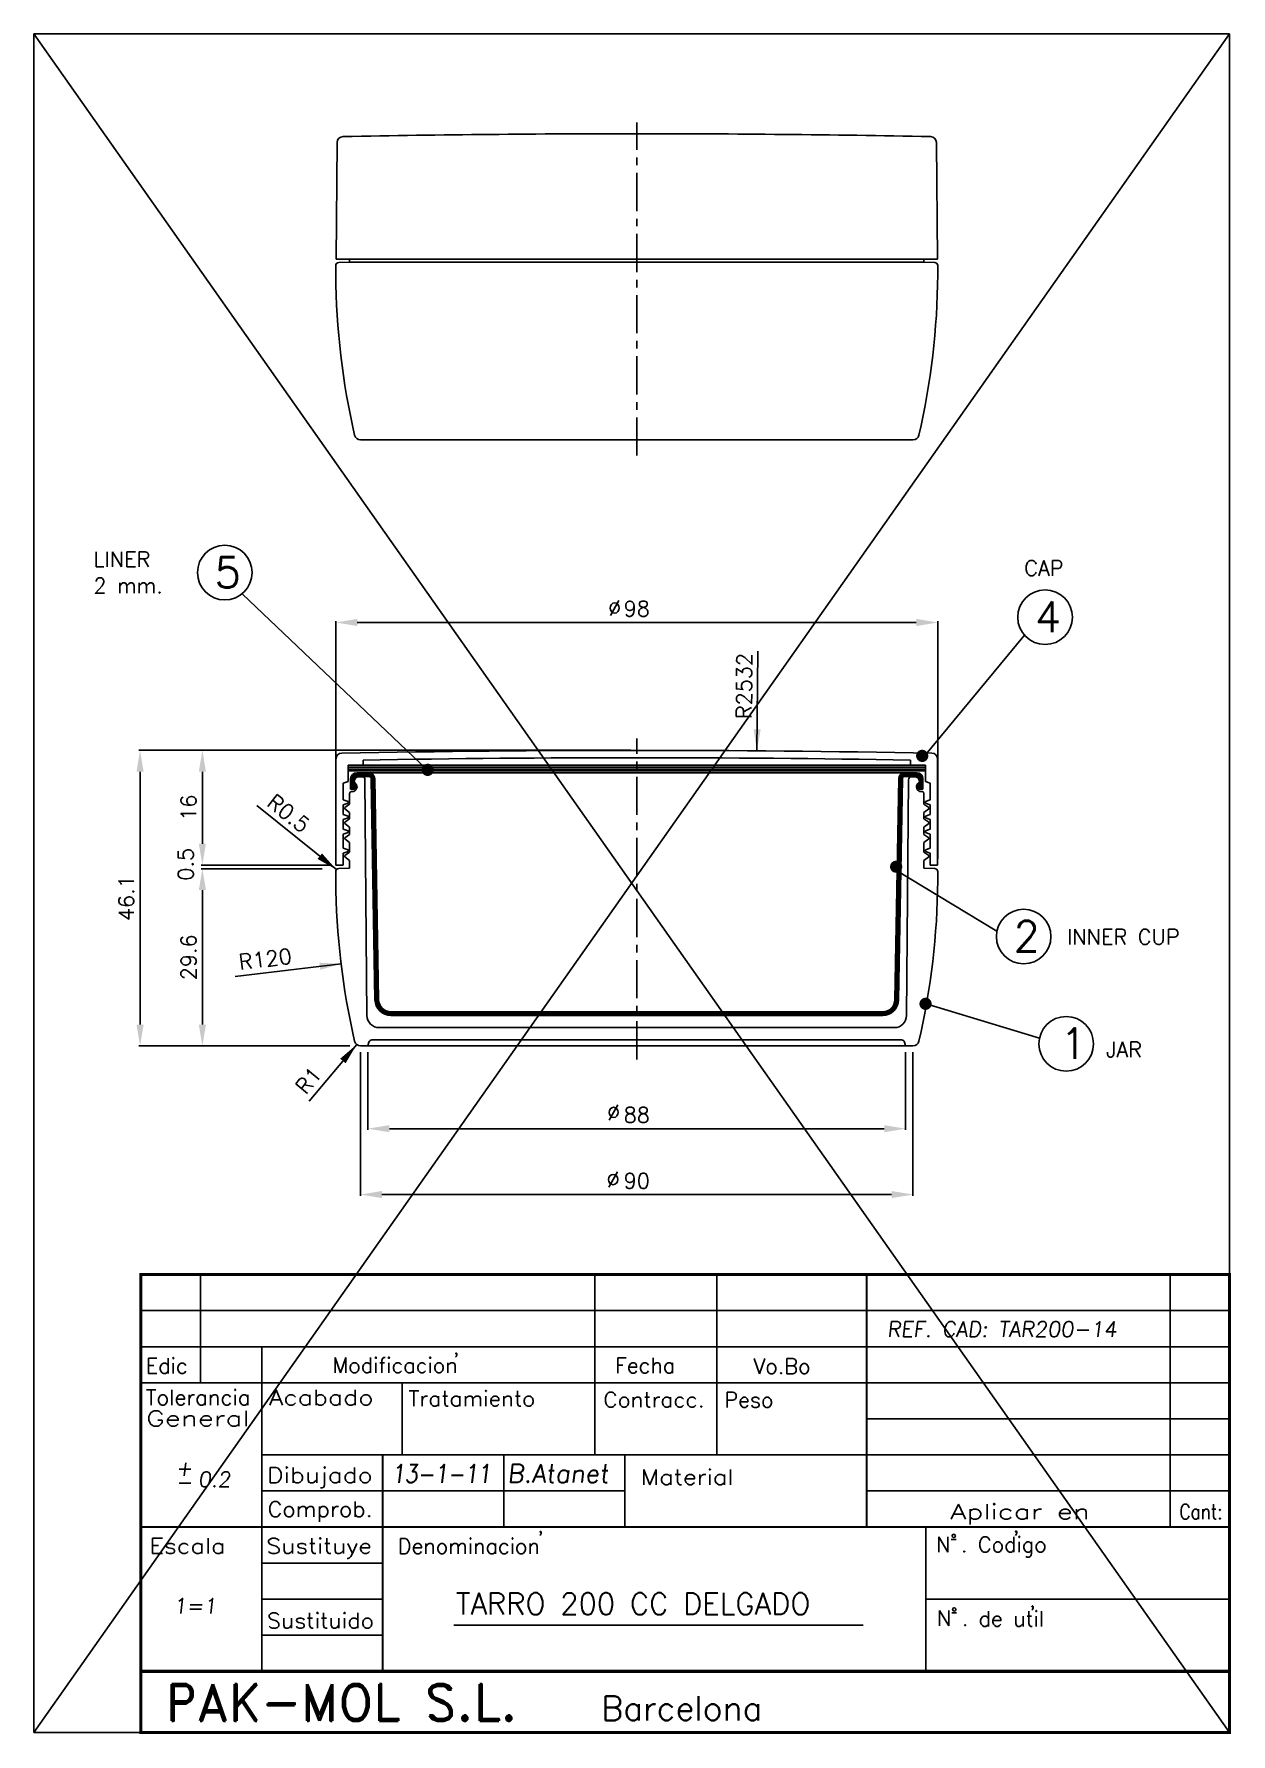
# Model space of a CAD drawing. Extents: x 321 to 964, y 983 to 1560.
# Drawn here: x 321.3 to 517.2, y 1281.6 to 1559.6 of the extents above; entities that cross this region are included whole.
import ezdxf
from ezdxf.enums import TextEntityAlignment as Align

# ---------------------------------------------------------------- set-up
doc = ezdxf.new("R2010")
doc.units = 0
doc.header["$LTSCALE"] = 5
doc.header["$MEASUREMENT"] = 0
doc.linetypes.add('CENTRO', pattern=[2, 1.25, -0.25, 0.25, -0.25])
doc.linetypes.add('CONTINUA', pattern=[0])
doc.layers.get('0').update_dxf_attribs({"linetype": 'CONTINUA'})
doc.layers.get('DEFPOINTS').update_dxf_attribs({"linetype": 'CONTINUA'})
for name, color, linetype in [('1', 7, 'CONTINUOUS'), ('2', 1, 'CONTINUA'), ('COTAS', 7, 'CONTINUA')]:
    doc.layers.add(name, color=color, linetype=linetype)
doc.styles.add('25', font='simplex.shx', dxfattribs={"height": 2.5})
doc.styles.add('4', font='ROMANS', dxfattribs={"oblique": 7, "height": 4})
doc.styles.add('ROMAND', font='romand', dxfattribs={"height": 4})
doc.styles.add('ROMANS', font='romans', dxfattribs={"oblique": 7, "height": 2.5})
doc.dimstyles.get("Standard").update_dxf_attribs({"dimtxt": 0.18, "dimasz": 0.18, "dimexe": 0.18, "dimexo": 0.0625, "dimgap": 0.09, "dimtad": 0, "dimtih": 1, "dimtoh": 1, "dimdec": 4, "dimzin": 0, "dimtxsty": 'STANDARD', "dimcen": 0.09, "dimazin": 3, "dimtfac": 1, "dimtdec": 4, "dimtofl": 0, "dimtmove": 0, "dimatfit": 3, "dimtolj": 1, "dimtzin": 0})

# ---------------------------------------------------------------- blocks, each defined once
blk = doc.blocks.new('*D70')
at = {"color": 0, "linetype": 'BYBLOCK'}
for p, q in [((598.05, 1424.69), (598.05, 1463.57)), ((601.55, 1463.37), (693.05, 1463.37)), ((696.55, 1424.69), (696.55, 1463.57))]:
    blk.add_line(p, q, dxfattribs=at)
for points in [[(601.55, 1463.96), (601.55, 1462.79), (598.05, 1463.37)], [(693.05, 1463.96), (693.05, 1462.79), (696.55, 1463.37)]]:
    blk.add_solid(points, dxfattribs=at)
at = {"layer": 'DEFPOINTS', "color": 0, "linetype": 'BYBLOCK'}
for p in [(696.55, 1463.37), (598.05, 1423.69), (696.55, 1423.69)]:
    blk.add_point(p, dxfattribs=at)
at = {"color": 0, "linetype": 'BYBLOCK', "insert": (647.3, 1465.62), "char_height": 2.5, "attachment_point": 5, "style": '25'}
blk.add_mtext('\\A1;98', dxfattribs=at)
blk = doc.blocks.new('*D68')
at = {"color": 0, "linetype": 'BYBLOCK'}
for p, q in [((418.96, 1442.46), (348.65, 1442.46)), ((348.85, 1438.96), (348.85, 1427.19)), ((369.71, 1423.69), (348.65, 1423.69))]:
    blk.add_line(p, q, dxfattribs=at)
for points in [[(348.27, 1438.96), (349.44, 1438.96), (348.85, 1442.46)], [(348.27, 1427.19), (349.44, 1427.19), (348.85, 1423.69)]]:
    blk.add_solid(points, dxfattribs=at)
at = {"layer": 'DEFPOINTS', "color": 0, "linetype": 'BYBLOCK'}
for p in [(419.96, 1442.46), (348.85, 1423.69), (370.71, 1423.69)]:
    blk.add_point(p, dxfattribs=at)
at = {"color": 0, "linetype": 'BYBLOCK', "insert": (346.6, 1433.08), "char_height": 2.5, "attachment_point": 5, "rotation": 90, "style": '25'}
blk.add_mtext('\\A1;16', dxfattribs=at)
blk = doc.blocks.new('*D67')
at = {"color": 0, "linetype": 'BYBLOCK'}
for p, q in [((603.3, 1393.1), (603.3, 1380.37)), ((691.3, 1393.1), (691.3, 1380.37)), ((606.8, 1380.57), (687.8, 1380.57))]:
    blk.add_line(p, q, dxfattribs=at)
for points in [[(606.8, 1381.15), (606.8, 1379.99), (603.3, 1380.57)], [(687.8, 1381.15), (687.8, 1379.99), (691.3, 1380.57)]]:
    blk.add_solid(points, dxfattribs=at)
at = {"layer": 'DEFPOINTS', "color": 0, "linetype": 'BYBLOCK'}
for p in [(603.3, 1394.1), (691.3, 1394.1), (691.3, 1380.57)]:
    blk.add_point(p, dxfattribs=at)
at = {"color": 0, "linetype": 'BYBLOCK', "insert": (647.3, 1382.82), "char_height": 2.5, "attachment_point": 5, "style": '25'}
blk.add_mtext('\\A1;88', dxfattribs=at)
blk = doc.blocks.new('*D66')
at = {"color": 0, "linetype": 'BYBLOCK'}
for p, q in [((368.45, 1423.1), (348.65, 1423.1)), ((348.85, 1419.6), (348.85, 1397.6)), ((369.7, 1394.1), (348.65, 1394.1))]:
    blk.add_line(p, q, dxfattribs=at)
for points in [[(348.27, 1419.6), (349.44, 1419.6), (348.85, 1423.1)], [(348.27, 1397.6), (349.44, 1397.6), (348.85, 1394.1)]]:
    blk.add_solid(points, dxfattribs=at)
at = {"layer": 'DEFPOINTS', "color": 0, "linetype": 'BYBLOCK'}
for p in [(369.45, 1423.1), (348.85, 1394.1), (370.7, 1394.1)]:
    blk.add_point(p, dxfattribs=at)
at = {"color": 0, "linetype": 'BYBLOCK', "insert": (346.6, 1408.6), "char_height": 2.5, "attachment_point": 5, "rotation": 90, "style": '25'}
blk.add_mtext('\\A1;29.6', dxfattribs=at)
blk = doc.blocks.new('*D69')
at = {"color": 0, "linetype": 'BYBLOCK'}
for p, q in [((353.03, 1442.46), (338.45, 1442.46)), ((338.65, 1438.96), (338.65, 1397.6)), ((353.03, 1394.1), (338.45, 1394.1))]:
    blk.add_line(p, q, dxfattribs=at)
for points in [[(338.07, 1438.96), (339.24, 1438.96), (338.65, 1442.46)], [(338.07, 1397.6), (339.24, 1397.6), (338.65, 1394.1)]]:
    blk.add_solid(points, dxfattribs=at)
at = {"layer": 'DEFPOINTS', "color": 0, "linetype": 'BYBLOCK'}
for p in [(354.03, 1442.46), (338.65, 1394.1), (354.03, 1394.1)]:
    blk.add_point(p, dxfattribs=at)
at = {"color": 0, "linetype": 'BYBLOCK', "insert": (336.4, 1418.28), "char_height": 2.5, "attachment_point": 5, "rotation": 90, "style": '25'}
blk.add_mtext('\\A1;46.1', dxfattribs=at)
blk = doc.blocks.new('*D71')
at = {"color": 0, "linetype": 'BYBLOCK'}
for p, q in [((374.75, 1393.1), (374.75, 1369.59)), ((465.16, 1393.1), (465.16, 1369.59)), ((378.25, 1369.79), (461.66, 1369.79))]:
    blk.add_line(p, q, dxfattribs=at)
for points in [[(378.25, 1370.38), (378.25, 1369.21), (374.75, 1369.79)], [(461.66, 1370.38), (461.66, 1369.21), (465.16, 1369.79)]]:
    blk.add_solid(points, dxfattribs=at)
at = {"layer": 'DEFPOINTS', "color": 0, "linetype": 'BYBLOCK'}
for p in [(374.75, 1394.1), (465.16, 1394.1), (465.16, 1369.79)]:
    blk.add_point(p, dxfattribs=at)
at = {"color": 0, "linetype": 'BYBLOCK', "insert": (419.96, 1372.04), "char_height": 2.5, "attachment_point": 5, "style": '25'}
blk.add_mtext('\\A1;90', dxfattribs=at)
blk = doc.blocks.new('*D72')
at = {"color": 0, "linetype": 'BYBLOCK'}
blk.add_line((366.33, 1385.06), (374.11, 1394.33), dxfattribs=at)
blk.add_solid([(371.41, 1392.02), (372.3, 1391.27), (374.11, 1394.33)], dxfattribs=at)
at = {"layer": 'DEFPOINTS', "color": 0, "linetype": 'BYBLOCK'}
for p in [(374.11, 1394.33), (374.75, 1395.1)]:
    blk.add_point(p, dxfattribs=at)
at = {"color": 0, "linetype": 'BYBLOCK', "insert": (366.24, 1388.46), "char_height": 2.5, "attachment_point": 5, "rotation": 50.0004, "style": '25'}
blk.add_mtext('\\A1;R1', dxfattribs=at)
blk = doc.blocks.new('*D73')
at = {"color": 0, "linetype": 'BYBLOCK'}
blk.add_line((357.76, 1433.45), (370.79, 1422.95), dxfattribs=at)
blk.add_solid([(368.43, 1425.6), (367.7, 1424.69), (370.79, 1422.95)], dxfattribs=at)
at = {"layer": 'DEFPOINTS', "color": 0, "linetype": 'BYBLOCK'}
for p in [(370.79, 1422.95), (371.18, 1422.64)]:
    blk.add_point(p, dxfattribs=at)
at = {"color": 0, "linetype": 'BYBLOCK', "insert": (362.96, 1432.15), "char_height": 2.5, "attachment_point": 5, "rotation": 321.1373, "style": '25'}
blk.add_mtext('\\A1;R0.5', dxfattribs=at)
blk = doc.blocks.new('*D74')
at = {"color": 0, "linetype": 'BYBLOCK'}
blk.add_line((354.23, 1405.46), (371.55, 1407.55), dxfattribs=at)
blk.add_solid([(368.01, 1407.71), (368.15, 1406.55), (371.55, 1407.55)], dxfattribs=at)
at = {"layer": 'DEFPOINTS', "color": 0, "linetype": 'BYBLOCK'}
for p in [(490.69, 1421.89), (371.55, 1407.55)]:
    blk.add_point(p, dxfattribs=at)
at = {"color": 0, "linetype": 'BYBLOCK', "insert": (359.15, 1408.32), "char_height": 2.5, "attachment_point": 5, "rotation": 6.8646, "style": '25'}
blk.add_mtext('\\A1;R120', dxfattribs=at)

msp = doc.modelspace()

# ---------------------------------------------------------------- linework, layer by layer
at = {"color": 7}
for p, q in [((321.28785, 1559.63686), (516.97361, 1559.63686)), ((321.28785, 1559.63686), (321.28785, 1281.80183)), ((516.97361, 1559.63686), (516.97361, 1281.80183)), ((348.54745, 1356.70183), (348.54745, 1339.00183)), ((413.07361, 1356.70183), (413.07361, 1327.20183)), ((433.07361, 1356.70183), (433.07361, 1339.00183)), ((507.27361, 1356.70183), (507.27361, 1315.40183)), ((516.97361, 1350.80183), (338.77361, 1350.80183)), ((338.77361, 1350.80183), (338.77361, 1281.80183)), ((457.57361, 1350.80183), (457.57361, 1315.40183)), ((516.97361, 1350.80183), (516.97361, 1282.80183)), ((516.97361, 1344.90183), (338.77361, 1344.90183)), ((358.57361, 1344.90183), (358.57361, 1291.80183)), ((516.97361, 1339.00183), (338.77361, 1339.00183)), ((381.57361, 1339.00183), (381.57361, 1327.20183)), ((433.07361, 1339.00183), (433.07361, 1327.20183)), ((516.97361, 1333.10183), (457.57361, 1333.10183)), ((516.97361, 1327.20183), (358.57361, 1327.20183)), ((378.37361, 1327.20183), (378.37361, 1291.80183)), ((398.17361, 1327.20183), (398.17361, 1315.40183)), ((417.97361, 1327.20183), (417.97361, 1315.40183)), ((417.97361, 1321.30183), (358.57361, 1321.30183)), ((516.97361, 1321.30183), (457.57361, 1321.30183)), ((516.97361, 1315.40183), (338.77361, 1315.40183)), ((467.27361, 1315.40183), (467.27361, 1291.80183)), ((378.37361, 1309.50183), (358.57361, 1309.50183)), ((378.37361, 1303.60183), (358.57361, 1303.60183)), ((516.97361, 1303.60183), (467.27361, 1303.60183)), ((378.37361, 1297.70183), (358.57361, 1297.70183)), ((516.97361, 1291.80183), (338.77361, 1291.80183)), ((516.97361, 1281.80183), (321.28785, 1281.80183)), ((516.97361, 1281.80183), (338.77361, 1281.80183))]:
    msp.add_line(p, q, dxfattribs=at)
at = {"color": 1}
for p, q in [((516.97361, 1559.63686), (321.28785, 1281.80183)), ((321.28785, 1559.63686), (516.97361, 1281.80183)), ((371.16966, 1522.26695), (372.95556, 1522.31097)), ((372.95556, 1522.31097), (419.95556, 1522.31097)), ((466.95556, 1522.31097), (419.95556, 1522.31097)), ((468.74147, 1522.26695), (466.95556, 1522.31097)), ((419.95556, 1493.2245), (374.74813, 1493.2245)), ((419.95556, 1493.2245), (465.163, 1493.2245)), ((374.95556, 1438.14482), (374.2849, 1438.14482)), ((464.95556, 1438.14482), (465.62623, 1438.14482)), ((371.16966, 1423.13811), (372.95556, 1423.18213)), ((468.74147, 1423.13811), (466.95556, 1423.18213)), ((419.95556, 1397.09566), (377.79205, 1397.09566)), ((419.95556, 1397.09566), (462.11908, 1397.09566)), ((465.163, 1394.09566), (374.74813, 1394.09566)), ((376.12421, 1394.72507), (375.95556, 1394.09566)), ((419.95556, 1395.09566), (376.60718, 1395.09566)), ((419.95556, 1395.09566), (463.30395, 1395.09566)), ((463.78692, 1394.72507), (463.95556, 1394.09566))]:
    msp.add_line(p, q, dxfattribs=at)
at = {"linetype": 'CENTRO'}
for p, q in [((419.95556, 1490.67708), (419.95556, 1545.17577)), ((419.95556, 1391.89761), (419.95556, 1444.39183))]:
    msp.add_line(p, q, dxfattribs=at)
at = {"color": 1, "linetype": 'CONTINUA'}
for p, q in [((370.682, 1521.76274), (370.69516, 1520.25464)), ((372.95556, 1522.82366), (372.95556, 1522.31097)), ((466.95556, 1522.82366), (466.95556, 1522.31097)), ((469.22913, 1521.76274), (469.21597, 1520.25464)), ((372.95556, 1435.40291), (372.95556, 1433.64719)), ((375.45556, 1437.64482), (375.79213, 1399.07821)), ((464.45556, 1437.64482), (464.119, 1399.07821)), ((466.95556, 1435.40291), (466.95556, 1433.64719)), ((372.15556, 1433.10094), (372.15556, 1432.89319)), ((372.95556, 1432.29912), (372.95556, 1431.24539)), ((466.95556, 1432.29912), (466.95556, 1431.24539)), ((467.75556, 1433.10094), (467.75556, 1432.89319)), ((372.15556, 1430.69914), (372.15556, 1430.49139)), ((372.95556, 1429.89732), (372.95556, 1428.71396)), ((466.95556, 1429.89732), (466.95556, 1428.71396)), ((467.75556, 1430.69914), (467.75556, 1430.49139)), ((372.15556, 1428.16772), (372.15556, 1427.95996)), ((372.95556, 1427.36589), (372.95556, 1425.77751)), ((466.95556, 1427.36589), (466.95556, 1425.77751)), ((467.75556, 1428.16772), (467.75556, 1427.95996)), ((372.15556, 1425.23127), (372.15556, 1425.02351)), ((372.95556, 1424.42944), (372.95556, 1423.18213)), ((466.95556, 1424.42944), (466.95556, 1423.18213)), ((467.75556, 1425.23127), (467.75556, 1425.02351)), ((370.682, 1422.6339), (370.69516, 1421.12581)), ((469.22913, 1422.6339), (469.21597, 1421.12581))]:
    msp.add_line(p, q, dxfattribs=at)
at = {"color": 0, "linetype": 'BYBLOCK'}
msp.add_line((439.75309, 1458.65786), (439.62664, 1442.38194), dxfattribs=at)
at = {"color": 3, "linetype": 'CONTINUA'}
for p, q in [((370.70556, 1440.99841), (370.70556, 1423.69482)), ((469.20556, 1440.99841), (469.20556, 1423.69482)), ((371.90556, 1433.54568), (371.90556, 1431.97989)), ((468.00556, 1433.54568), (468.00556, 1431.97989)), ((371.90556, 1431.14388), (371.90556, 1429.57809)), ((468.00556, 1431.14388), (468.00556, 1429.57809)), ((371.90556, 1428.74208), (371.90556, 1426.4746)), ((468.00556, 1428.74208), (468.00556, 1426.4746)), ((371.90556, 1425.63859), (371.90556, 1423.69482)), ((468.00556, 1425.63859), (468.00556, 1423.69482))]:
    msp.add_line(p, q, dxfattribs=at)
at = {"color": 5}
for p, q in [((419.95556, 1439.69482), (372.8491, 1439.69482)), ((419.95556, 1439.39482), (372.8491, 1439.39482)), ((419.95556, 1439.09482), (372.8491, 1439.09482)), ((419.95556, 1439.69482), (467.08552, 1439.69482)), ((419.95556, 1439.39482), (467.08552, 1439.39482)), ((419.95556, 1439.09482), (467.08552, 1439.09482))]:
    msp.add_line(p, q, dxfattribs=at)
at = {"color": 4}
for p, q in [((373.11928, 1437.79482), (373.11928, 1436.09482)), ((373.31928, 1437.79482), (373.31928, 1436.09482)), ((373.51928, 1437.79482), (373.51928, 1436.09482)), ((376.23339, 1438.16188), (373.93365, 1438.16188)), ((419.95556, 1438.79482), (374.11928, 1438.79482)), ((376.07442, 1438.59482), (374.11928, 1438.59482)), ((376.07442, 1438.39482), (374.11928, 1438.39482)), ((377.10538, 1401.65029), (376.47435, 1437.8018)), ((377.30535, 1401.65378), (376.67432, 1437.8053)), ((377.50532, 1401.65727), (376.87429, 1437.80879)), ((377.70529, 1401.66076), (377.07426, 1437.81228)), ((419.95556, 1438.79482), (465.79185, 1438.79482)), ((462.20584, 1401.66076), (462.83687, 1437.81228)), ((462.40581, 1401.65727), (463.03684, 1437.80879)), ((462.60578, 1401.65378), (463.23681, 1437.8053)), ((462.80575, 1401.65029), (463.43678, 1437.8018)), ((463.67774, 1438.16188), (465.97748, 1438.16188)), ((463.83671, 1438.59482), (465.79185, 1438.59482)), ((463.83671, 1438.59482), (465.79185, 1438.59482)), ((463.83671, 1438.39482), (465.79185, 1438.39482)), ((466.39185, 1437.79482), (466.39185, 1436.09482)), ((466.59185, 1437.79482), (466.59185, 1436.09482)), ((466.79185, 1437.79482), (466.79185, 1436.09482)), ((373.71928, 1436.09482), (373.11928, 1436.09482)), ((373.71928, 1437.2035), (373.71928, 1436.09482)), ((373.71928, 1436.09482), (373.83896, 1436.18096)), ((373.91928, 1436.92121), (373.91928, 1436.25315)), ((465.99185, 1436.92121), (465.99185, 1436.25315)), ((466.19185, 1436.09482), (466.07217, 1436.18096)), ((466.19185, 1437.2035), (466.19185, 1436.09482)), ((466.19185, 1436.09482), (466.79185, 1436.09482)), ((419.95556, 1399.69566), (379.70499, 1399.69566)), ((419.95556, 1399.49566), (379.70499, 1399.49566)), ((419.95556, 1399.29566), (379.70499, 1399.29566)), ((419.95556, 1399.09566), (379.70499, 1399.09566)), ((419.95556, 1399.69566), (460.20614, 1399.69566)), ((419.95556, 1399.49566), (460.20614, 1399.49566)), ((419.95556, 1399.29566), (460.20614, 1399.29566)), ((419.95556, 1399.09566), (460.20614, 1399.09566)), ((471.43265, 1313.38708), (472.22055, 1313.38708)), ((471.51817, 1301.35665), (472.30607, 1301.35665))]:
    msp.add_line(p, q, dxfattribs=at)
at = {"color": 4, "linetype": 'CONTINUA'}
for p, q in [((373.93403, 1436.90317), (373.82335, 1437.03859)), ((465.9771, 1436.90317), (466.08778, 1437.03859))]:
    msp.add_line(p, q, dxfattribs=at)
for p, q in [((369.69551, 1394.09566), (372.97056, 1394.09566)), ((390.01162, 1299.35635), (457.0171, 1299.35635))]:
    msp.add_line(p, q)
for points, const_width in [([(338.77361, 1356.70183), (338.77361, 1281.80183), (516.97361, 1281.80183), (516.97361, 1309.50183), (516.97361, 1356.70183), (338.77361, 1356.70183)], 0.5), ([(457.57361, 1315.40183), (457.57361, 1356.70183)], 0.3), ([(358.57361, 1291.80183), (358.57361, 1344.90183)], 0.3), ([(338.77361, 1339.00183), (457.57361, 1339.00183)], 0.3), ([(378.37361, 1291.80183), (378.37361, 1327.20183)], 0.3), ([(516.97361, 1315.40183), (338.77361, 1315.40183)], 0.3), ([(467.27361, 1291.80183), (467.27361, 1315.40183)], 0.3), ([(338.77361, 1291.80183), (516.97361, 1291.80183)], 0.5)]:
    msp.add_lwpolyline(points, dxfattribs=dict(const_width=const_width))
at = {"color": 4}
for centre in [(471.84536, 1313.95007), (471.93088, 1301.91964)]:
    msp.add_circle(centre, 0.27058, dxfattribs=at)
at = {"color": 3}
for centre, radius, start, end in [((371.91433, 1541.86792), 1, 91.0870276, 179.4999995), ((419.95556, -990.01771), 2533.34137, 90, 91.08702762), ((419.95556, -990.01771), 2533.34137, 88.91297238, 90), ((467.9968, 1541.86792), 1, 0.5000005, 88.9129724), ((371.70556, 1440.99841), 1, 91.0923128, 180), ((419.95556, -1089.58303), 2532.04137, 88.90768722, 91.09231278), ((419.95556, -1089.58303), 2530.84137, 88.9861053, 91.0138947), ((468.20556, 1440.99841), 1, 360, 88.9076872)]:
    msp.add_arc(centre, radius, start, end, dxfattribs=at)
at = {"color": 1}
for centre, radius, start, end in [((371.18198, 1521.7671), 0.5, 91.4120007, 180.5), ((468.72915, 1521.7671), 0.5, 359.5, 88.5879993), ((490.69274, 1521.01716), 120, 180.3640747, 193.0116034), ((349.21839, 1521.01716), 120, 346.9883966, 359.6359253), ((374.74813, 1494.2245), 1, 193.0116034, 270), ((465.163, 1494.2245), 1, 270, 346.9883966), ((374.95556, 1437.64482), 0.5, 360, 90), ((464.95556, 1437.64482), 0.5, 90, 180), ((371.18198, 1422.63826), 0.5, 91.4120007, 180.5), ((490.69274, 1421.88832), 120, 180.3640747, 193.0116034), ((349.21839, 1421.88832), 120, 346.9883966, 359.6359253), ((468.72915, 1422.63826), 0.5, 359.5, 88.5879993), ((377.79205, 1399.09566), 2, 180.5, 270), ((462.11908, 1399.09566), 2, 270, 359.5), ((374.74813, 1395.09566), 1, 193.0116034, 270), ((376.60718, 1394.59566), 0.5, 90, 165), ((463.30395, 1394.59566), 0.5, 15, 90), ((465.163, 1395.09566), 1, 270, 346.9883966)]:
    msp.add_arc(centre, radius, start, end, dxfattribs=at)
at = {"color": 4}
for centre, radius, start, end in [((374.11928, 1437.79482), 1, 90, 180), ((374.11928, 1437.79482), 0.8, 90, 180), ((374.11928, 1437.79482), 0.6, 90, 180), ((374.44282, 1437.54482), 0.8, 129.5277309, 219.2560121), ((376.07442, 1437.79482), 1, 1, 90), ((376.07442, 1437.79482), 0.8, 1, 90), ((376.07442, 1437.79482), 0.6, 1, 90), ((376.07442, 1437.79482), 0.4, 1, 66.5824983), ((463.83671, 1437.79482), 1, 90, 179), ((463.83671, 1437.79482), 0.8, 90, 179), ((463.83671, 1437.79482), 0.6, 90, 179), ((463.83671, 1437.79482), 0.4, 113.4175017, 179), ((465.79185, 1437.79482), 1, 0, 90), ((465.79185, 1437.79482), 0.8, 0, 90), ((465.79185, 1437.79482), 0.6, 0, 90), ((465.46831, 1437.54482), 0.8, 320.7439879, 50.4722691), ((373.54686, 1436.58677), 0.5, 305.7451887, 39.2560121), ((466.36426, 1436.58677), 0.5, 140.7439879, 234.2548113), ((379.70499, 1401.69566), 2.6, 181, 270), ((379.70499, 1401.69566), 2.4, 181, 270), ((379.70499, 1401.69566), 2.2, 181, 270), ((379.70499, 1401.69566), 2, 181, 270), ((460.20614, 1401.69566), 2, 270, 359), ((460.20614, 1401.69566), 2.2, 270, 359), ((460.20614, 1401.69566), 2.4, 270, 359), ((460.20614, 1401.69566), 2.6, 270, 359)]:
    msp.add_arc(centre, radius, start, end, dxfattribs=at)
at = {"color": 0, "linetype": 'BYBLOCK'}
msp.add_solid([(439.07051, 1445.88636), (440.23714, 1445.8773), (439.62664, 1442.38194)], dxfattribs=at)
at = {"layer": '1', "color": 3}
for p, q in [((370.91437, 1541.87665), (370.7481, 1522.82366)), ((468.99676, 1541.87665), (469.16303, 1522.82366)), ((370.7481, 1522.82366), (419.95556, 1522.82366)), ((469.16303, 1522.82366), (419.95556, 1522.82366)), ((372.70556, 1440.04231), (419.95556, 1440.04231)), ((467.20556, 1440.04231), (419.95556, 1440.04231)), ((370.70556, 1423.69482), (371.90556, 1423.69482)), ((469.20556, 1423.69482), (468.00556, 1423.69482))]:
    msp.add_line(p, q, dxfattribs=at)
at = {"layer": '2', "color": 3}
for p, q in [((371.90556, 1437.08382), (371.90556, 1434.38169)), ((468.00556, 1437.08382), (468.00556, 1434.38169))]:
    msp.add_line(p, q, dxfattribs=at)
at = {"layer": '2', "color": 1}
for p, q in [((373.36528, 1435.70291), (373.25556, 1435.70291)), ((373.70298, 1437.30291), (373.93854, 1437.06092)), ((466.20814, 1437.30291), (465.97259, 1437.06092)), ((466.54585, 1435.70291), (466.65556, 1435.70291)), ((372.95556, 1433.64719), (372.15556, 1433.10094)), ((372.95556, 1432.29912), (372.15556, 1432.89319)), ((466.95556, 1433.64719), (467.75556, 1433.10094)), ((466.95556, 1432.29912), (467.75556, 1432.89319)), ((372.95556, 1431.24539), (372.15556, 1430.69914)), ((372.95556, 1429.89732), (372.15556, 1430.49139)), ((466.95556, 1431.24539), (467.75556, 1430.69914)), ((466.95556, 1429.89732), (467.75556, 1430.49139)), ((372.95556, 1428.71396), (372.15556, 1428.16772)), ((372.95556, 1427.36589), (372.15556, 1427.95996)), ((466.95556, 1428.71396), (467.75556, 1428.16772)), ((466.95556, 1427.36589), (467.75556, 1427.95996)), ((372.95556, 1425.77751), (372.15556, 1425.23127)), ((372.95556, 1424.42944), (372.15556, 1425.02351)), ((466.95556, 1425.77751), (467.75556, 1425.23127)), ((466.95556, 1424.42944), (467.75556, 1425.02351))]:
    msp.add_line(p, q, dxfattribs=at)
for centre, radius, start, end in [((374.60298, 1437.30291), 0.9, 110.6971949, 180), ((465.30814, 1437.30291), 0.9, 0, 69.3028051), ((373.25556, 1435.40291), 0.3, 90, 180), ((373.36528, 1436.50291), 0.8, 270, 44.2278587), ((466.54585, 1436.50291), 0.8, 135.7721413, 270), ((466.65556, 1435.40291), 0.3, 0, 90)]:
    msp.add_arc(centre, radius, start, end, dxfattribs=at)
at = {"layer": 'COTAS', "color": 5}
msp.add_line((385.61923, 1439.25487), (355.40447, 1468.02416), dxfattribs=at)
at = {"layer": 'COTAS', "color": 3}
for p, q in [((466.91511, 1441.40536), (483.403, 1461.31908)), ((371.90556, 1437.08382), (372.70556, 1437.36904)), ((468.00556, 1437.08382), (467.20556, 1437.36904)), ((371.90556, 1434.38169), (372.70556, 1434.09647)), ((371.90556, 1433.54568), (372.70556, 1433.83091)), ((468.00556, 1434.38169), (467.20556, 1434.09647)), ((468.00556, 1433.54568), (467.20556, 1433.83091)), ((371.90556, 1431.97989), (372.70556, 1431.69467)), ((371.90556, 1431.14388), (372.70556, 1431.42911)), ((371.90556, 1429.57809), (372.70556, 1429.29287)), ((468.00556, 1431.97989), (467.20556, 1431.69467)), ((468.00556, 1431.14388), (467.20556, 1431.42911)), ((468.00556, 1429.57809), (467.20556, 1429.29287)), ((371.90556, 1428.74208), (372.70556, 1429.02731)), ((468.00556, 1428.74208), (467.20556, 1429.02731)), ((371.90556, 1426.4746), (372.70556, 1426.18938)), ((371.90556, 1425.63859), (372.70556, 1425.92381)), ((468.00556, 1426.4746), (467.20556, 1426.18938)), ((468.00556, 1425.63859), (467.20556, 1425.92381))]:
    msp.add_line(p, q, dxfattribs=at)
at = {"layer": 'COTAS', "color": 3, "linetype": 'CONTINUA'}
for p, q in [((375.17264, 1440.8621), (375.17264, 1440.07722)), ((464.73849, 1440.8621), (464.73849, 1440.07722)), ((372.70556, 1440.04231), (372.70556, 1437.36904)), ((467.20556, 1440.04231), (467.20556, 1437.36904)), ((372.70556, 1434.09647), (372.70556, 1433.83091)), ((467.20556, 1434.09647), (467.20556, 1433.83091)), ((372.70556, 1431.69467), (372.70556, 1431.42911)), ((467.20556, 1431.69467), (467.20556, 1431.42911)), ((372.70556, 1429.29287), (372.70556, 1429.02731)), ((467.20556, 1429.29287), (467.20556, 1429.02731)), ((372.70556, 1426.18938), (372.70556, 1425.92381)), ((467.20556, 1426.18938), (467.20556, 1425.92381))]:
    msp.add_line(p, q, dxfattribs=at)
at = {"layer": 'COTAS', "color": 4}
msp.add_line((462.20661, 1422.96709), (478.89432, 1412.85387), dxfattribs=at)
at = {"layer": 'COTAS', "color": 1}
msp.add_line((467.31707, 1400.99364), (485.86468, 1395.36629), dxfattribs=at)
at = {"layer": 'COTAS', "color": 3, "const_width": 1}
msp.add_lwpolyline([(466.17835, 1441.55116, 1), (467.17835, 1441.55116, 1)], format="xyb", close=True, dxfattribs=at)
at = {"layer": 'COTAS', "color": 5, "const_width": 1}
msp.add_lwpolyline([(385.23238, 1439.26325, 1), (386.23238, 1439.26325, 1)], format="xyb", close=True, dxfattribs=at)
at = {"layer": 'COTAS', "color": 4, "const_width": 1}
msp.add_lwpolyline([(461.9126, 1423.42104, 1), (462.9126, 1423.42104, 1)], format="xyb", close=True, dxfattribs=at)
at = {"layer": 'COTAS', "color": 1, "const_width": 1}
msp.add_lwpolyline([(466.71996, 1400.99364, 1), (467.71996, 1400.99364, 1)], format="xyb", close=True, dxfattribs=at)
at = {"layer": 'COTAS', "color": 5}
msp.add_circle((352.51471, 1471.52864), 4.46904, dxfattribs=at)
at = {"layer": 'COTAS', "color": 3}
msp.add_circle((486.78401, 1464.24159), 4.46904, dxfattribs=at)
at = {"layer": 'COTAS', "color": 4}
msp.add_circle((483.28043, 1411.9969), 4.46904, dxfattribs=at)
at = {"layer": 'COTAS', "color": 1}
msp.add_circle((490.24192, 1394.4479), 4.46904, dxfattribs=at)
at = {"layer": 'DEFPOINTS', "color": 0, "linetype": 'BYBLOCK'}
for p in [(439.62664, 1442.38194), (374.11928, 1438.79482), (465.79185, 1438.79482), (465.79185, 1438.79482)]:
    msp.add_point(p, dxfattribs=at)

# ---------------------------------------------------------------- texts
at = {"style": '25'}
for s, height, p in [('%%C', 2.5, (415.25876, 1464.48861)), ('%%C', 2.5, (415.08819, 1381.9864)), ('%%C', 2.5, (415.01285, 1370.99118)), ('TARRO 200 CC DELGADO', 3.5, (390.33139, 1301.11827))]:
    msp.add_text(s, height=height, dxfattribs=at).set_placement(p)
msp.add_text('0.5', height=2.5, rotation=90, dxfattribs=at).set_placement((347.37761, 1421.14398))
at = {"style": 'ROMANS', "oblique": 7}
for s, height, p in [('REF. CAD: TAR200-14', 2.5, (460.92287, 1346.52602)), ('+', 2.5, (344.48033, 1323.78785)), ('0.2', 2.5, (348.14036, 1321.95667)), ('B.Atanet', 3, (398.75618, 1322.68148)), ('-', 2.5, (344.48033, 1321.5102)), ('1=1', 2.5, (344.12082, 1301.24094))]:
    msp.add_text(s, height=height, dxfattribs=at).set_placement(p)
at = {"color": 4}
for s, height, style, p in [('Edic', 2.5, 'ROMANS', (339.59639, 1340.53226)), ('Modificacion', 2.5, 'ROMANS', (370.17381, 1340.61739)), ("'", 2.5, '25', (389.86916, 1341.4026)), ('Fecha', 2.5, 'ROMANS', (416.40008, 1340.58874)), ('Vo.Bo', 2.5, 'ROMANS', (439.07628, 1340.47423)), ('Peso', 2.5, 'ROMANS', (434.29649, 1334.96224)), ('Denominacion', 2.5, 'ROMANS', (380.84446, 1311.0299)), ("'", 2.5, '25', (403.6658, 1312.22531)), ('N . Codigo', 2.5, 'ROMANS', (468.94476, 1311.29973)), ("'", 2.5, '25', (481.49568, 1312.26172)), ('N .', 2.5, 'ROMANS', (469.1008, 1299.24902)), ('de util', 2.5, 'ROMANS', (475.90364, 1299.15514)), ("'", 2.5, '25', (484.18247, 1300.03078)), ('PAK-MOL S.L.', 6, 'ROMAND', (342.84827, 1283.70594)), ('Barcelona', 4, '4', (414.13295, 1283.76484))]:
    msp.add_text(s, height=height, dxfattribs=dict(at, style=style)).set_placement(p)
at = {"color": 4, "style": 'ROMANS'}
for s, width, p, p2 in [('Tolerancia', 0.940146, (339.59276, 1335.35746), (356.71684, 1335.35746)), ('Acabado', 1.121612, (359.7665, 1335.35746), (376.85774, 1335.35746)), ('Tratamiento', 0.957353, (382.58804, 1335.17478), (403.33069, 1335.17478)), ('Contracc.', 0.959177, (414.49674, 1334.98861), (431.05396, 1334.98861)), ('General', 1.270843, (339.63996, 1331.91442), (356.58453, 1331.91442)), ('Dibujado', 1.108803, (359.43338, 1322.6447), (376.72543, 1322.6447)), ('Material', 1.090532, (420.60798, 1322.32923), (435.79754, 1322.32923)), ('Comprob.', 0.987886, (359.55503, 1317.08287), (376.72543, 1317.08287)), ('Aplicar en', 1.221721, (471.2813, 1316.66989), (494.11584, 1316.66989)), ('Cant:', 0.770947, (508.78483, 1316.66989), (515.85184, 1316.66989)), ('Escala', 1.088591, (340.1955, 1311.06741), (352.63654, 1311.06741)), ('Sustituye', 1.051982, (359.31172, 1311.06741), (376.59429, 1311.06741)), ('Sustituido', 0.979997, (359.43338, 1298.85293), (376.93332, 1298.85293))]:
    msp.add_text(s, height=2.5, dxfattribs=dict(at, width=width)).set_placement(p, p2, align=Align.FIT)
at = {"style": 'ROMANS', "oblique": 7, "width": 0.795062}
msp.add_text('13-1-11', height=3, dxfattribs=at).set_placement((379.8311, 1322.63288), (396.07308, 1322.63288), align=Align.FIT)
at = {"color": 0, "linetype": 'BYBLOCK', "insert": (437.52302, 1452.97456), "char_height": 2.5, "attachment_point": 5, "rotation": 89.5548727, "style": '25'}
msp.add_mtext('\\A1;R2532', dxfattribs=at)
at = {"layer": 'COTAS', "color": 5, "style": '25'}
for s, height, p in [('LINER', 2.5, (331.02921, 1472.44923)), ('5', 5, (350.87239, 1469.08063)), ('2 mm.', 2.5, (331.02921, 1468.16637))]:
    msp.add_text(s, height=height, dxfattribs=at).set_placement(p)
at = {"layer": 'COTAS', "color": 3, "style": '25'}
for s, height, p in [(' CAP', 2.5, (481.67637, 1471.02572)), ('4', 5, (485.14169, 1461.79358))]:
    msp.add_text(s, height=height, dxfattribs=at).set_placement(p)
at = {"layer": 'COTAS', "color": 4, "style": '25'}
for s, height, p in [('2', 5, (481.63812, 1409.54889)), ('INNER CUP', 2.5, (490.38772, 1410.69484))]:
    msp.add_text(s, height=height, dxfattribs=at).set_placement(p)
at = {"layer": 'COTAS', "color": 1, "style": '25'}
for s, height, p in [('1', 5, (489.3015, 1391.99989)), ('JAR', 2.5, (496.76389, 1392.25516))]:
    msp.add_text(s, height=height, dxfattribs=at).set_placement(p)

# ---------------------------------------------------------------- dimensions: what is measured, and where the dimension line sits
dim = msp.add_linear_dim(base=(469.20556, 1463.37443), p1=(370.70556, 1423.69482), p2=(469.20556, 1423.69482), text='98', dimstyle='STANDARD', override={"dimtxt": 1, "dimasz": 3.5, "dimexe": 0.2, "dimexo": 1, "dimgap": 1, "dimtad": 1, "dimtih": 0, "dimtoh": 0, "dimzin": 8, "dimtxsty": '25', "dimcen": 0, "dimtzin": 8})
dim.commit()
dim.dimension.update_dxf_attribs({"geometry": '*D70', "text_midpoint": (419.95556, 1465.62443), "insert": (-227.34048, 0)})
for base, p1, p2, text, picture, middle in [((338.65399, 1394.09566), (354.02983, 1442.45835), (354.02983, 1394.09566), '46.1', '*D69', (338.65399, 1418.27701)), ((348.85395, 1423.69482), (419.95556, 1442.45835), (370.70556, 1423.69482), '16', '*D68', (348.85395, 1433.07659)), ((348.85395, 1394.09566), (369.44752, 1423.09566), (370.69551, 1394.09566), '29.6', '*D66', (348.85395, 1408.59566))]:
    dim = msp.add_linear_dim(base=base, p1=p1, p2=p2, angle=90, text=text, dimstyle='STANDARD', override={"dimtxt": 1, "dimasz": 3.5, "dimexe": 0.2, "dimexo": 1, "dimgap": 1, "dimtad": 1, "dimtih": 0, "dimtoh": 0, "dimzin": 8, "dimtxsty": '25', "dimcen": 0, "dimtzin": 8})
    dim.commit()
    dim.dimension.update_dxf_attribs({"geometry": picture, "text_midpoint": middle, "dimtype": 160})
for center, mpoint, picture, middle in [((371.18198, 1422.63826), (370.79266, 1422.95199), '*D73', (361.55081, 1430.39931)), ((490.69274, 1421.88832), (371.55296, 1407.54559), '*D74', (359.41442, 1406.08429)), ((374.74813, 1395.09566), (374.10534, 1394.32961), '*D72', (367.9683, 1387.01567))]:
    dim = msp.add_radius_dim(center=center, mpoint=mpoint, dimstyle='STANDARD', override={"dimtxt": 1, "dimasz": 3.5, "dimexe": 0.2, "dimexo": 1, "dimgap": 1, "dimtad": 1, "dimtih": 0, "dimtoh": 0, "dimzin": 8, "dimtxsty": '25', "dimcen": 0, "dimtzin": 8})
    dim.commit()
    dim.dimension.update_dxf_attribs({"geometry": picture, "text_midpoint": middle, "dimtype": 164})
dim = msp.add_linear_dim(base=(465.163, 1369.79201), p1=(374.74813, 1394.09566), p2=(465.163, 1394.09566), text='90', dimstyle='STANDARD', override={"dimtxt": 1, "dimasz": 3.5, "dimexe": 0.2, "dimexo": 1, "dimgap": 1, "dimtad": 1, "dimtih": 0, "dimtoh": 0, "dimzin": 8, "dimtxsty": '25', "dimcen": 0, "dimtzin": 8})
dim.commit()
dim.dimension.update_dxf_attribs({"geometry": '*D71', "text_midpoint": (419.95556, 1372.04201)})
dim = msp.add_linear_dim(base=(463.95556, 1380.56836), p1=(375.95556, 1394.09566), p2=(463.95556, 1394.09566), dimstyle='STANDARD', override={"dimtxt": 1, "dimasz": 3.5, "dimexe": 0.2, "dimexo": 1, "dimgap": 1, "dimtad": 1, "dimtih": 0, "dimtoh": 0, "dimzin": 8, "dimtxsty": '25', "dimcen": 0, "dimtzin": 8})
dim.commit()
dim.dimension.update_dxf_attribs({"geometry": '*D67', "text_midpoint": (419.95556, 1380.56836), "dimtype": 160, "insert": (-227.34048, 0)})

doc.saveas('drawing.dxf')
